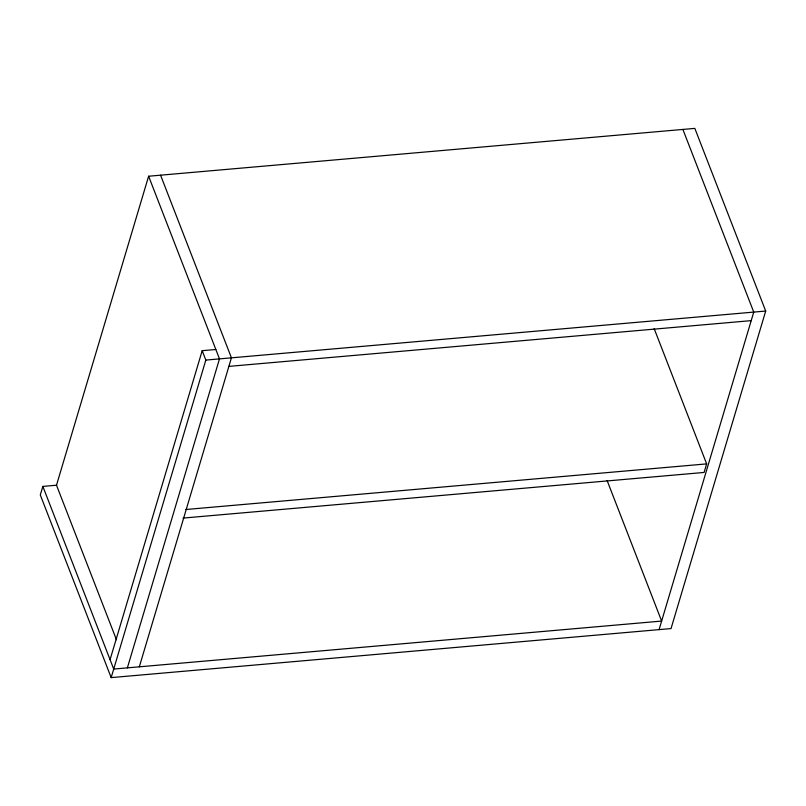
<?xml version="1.0" encoding="UTF-8"?>
<svg xmlns="http://www.w3.org/2000/svg" width="806" height="806" viewBox="0 0 806 806"><rect width="100%" height="100%" fill="white"/><g stroke="black" fill="none" stroke-linecap="round" stroke-linejoin="round"><path stroke-width="1.21" d="M56.642 485.202L42.849 486.411L40.3 494.955L111.168 677.614L671.035 628.579L765.7 311.045L694.832 128.386L148.616 176.232L56.501 485.212L116.467 639.763M110.069 659.661L202.185 350.681L215.837 349.482M111.168 677.614L205.832 360.08L202.185 350.681M127.368 667.872L219.484 358.882L148.616 176.232M139.317 666.824L231.433 357.834L160.565 175.184M654.18 328.647L706.65 463.893L704.101 472.447L183.033 518.087M659.086 629.627L753.751 312.093L682.884 129.434M205.832 360.08L765.7 311.045M228.884 366.387L751.202 320.637M185.582 509.533L706.65 463.893M607.13 480.567L661.635 621.073L113.717 669.061L42.849 486.411"/></g></svg>
